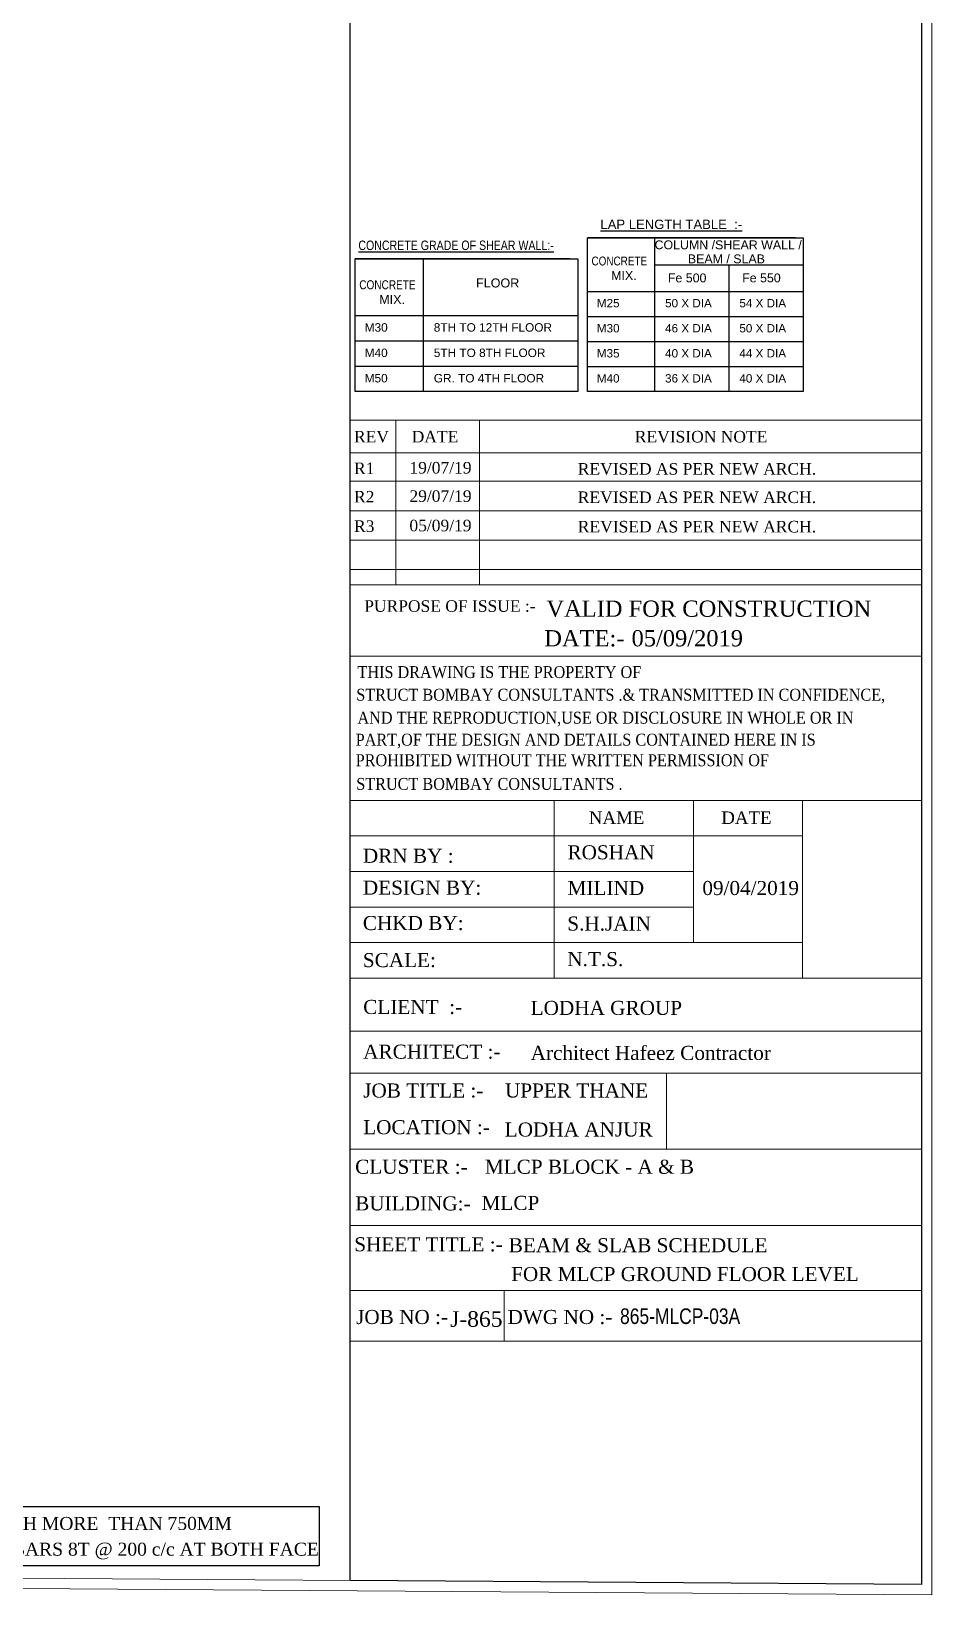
# Model space of a CAD drawing. Header units: millimetres. Extents: x -954 to 225541, y -300291 to -180647.
# Drawn here: x 206793 to 225541, y -292654 to -260098 of the extents above; entities that cross this region are included whole.
import ezdxf
from ezdxf.enums import TextEntityAlignment as Align

# ---------------------------------------------------------------- set-up
doc = ezdxf.new("R2010")
doc.units = ezdxf.units.MM
doc.header["$LTSCALE"] = 100
doc.header["$MEASUREMENT"] = 0
doc.layers.add('Col. sch.', color=4, linetype='Continuous')
doc.layers.add('SHEET', color=7, linetype='Continuous')
for name, color, linetype, lineweight in [('D-sheet', 42, 'Continuous', 13), ('DIM', 8, 'Continuous', 13), ('LINE- 1', 7, 'Continuous', 25), ('MAIN TEXT', 6, 'Continuous', 25), ('SUNK', 251, 'Continuous', 9)]:
    doc.layers.add(name, color=color, linetype=linetype, lineweight=lineweight)
doc.styles.add('ARIAL', font='arial.ttf')
doc.styles.add('STYLE3', font='times.ttf', dxfattribs={"width": 0.8, "height": 12})
doc.styles.add('TIMES NEW ROMAN', font='times.ttf', dxfattribs={"width": 0.8, "height": 12})

msp = doc.modelspace()

# ---------------------------------------------------------------- linework, layer by layer
at = {"color": 0, "linetype": 'ByBlock'}
msp.add_lwpolyline([(213433.5, -242687.7), (225325.1, -242687.7), (225325.1, -292438.7), (213433.5, -292355.8)], close=True, dxfattribs=at)
at = {"layer": 'D-sheet'}
for p, q in [((213433.5, -268192.9, 0), (225325.1, -268192.9, 0)), ((213433.5, -268192.9, 0), (225325.1, -268192.9, 0)), ((214386.4, -271625, 0), (214386.4, -268192.9, 0)), ((216122.2, -271625, 0), (216122.2, -268192.9, 0)), ((213433.5, -268879.3, 0), (225325.1, -268879.3, 0)), ((213433.5, -268879.3, 0), (225325.1, -268879.3, 0)), ((213433.5, -269469.8, 0), (225325.1, -269469.8, 0)), ((213433.5, -270082.4, 0), (225325.1, -270082.4, 0)), ((213433.5, -270695, 0), (225325.1, -270695, 0)), ((213433.5, -271307.6, 0), (225325.1, -271307.6, 0)), ((213433.5, -271625, 0), (225325.1, -271625, 0)), ((213433.5, -271625, 0), (225325.1, -271625, 0)), ((213433.5, -273108.3, 0), (225325.1, -273108.3, 0)), ((213433.5, -276115.1), (225325.1, -276115.1)), ((213433.5, -276115.1), (225325.1, -276115.1)), ((217676.8, -276115.1), (217676.8, -279815.3)), ((220580.9, -276115.1), (220580.9, -279075.3)), ((222848.9, -276115.1), (222848.9, -279815.3)), ((222848.9, -276855.1), (213433.5, -276855.1)), ((213433.5, -276855.1), (222848.9, -276855.1)), ((220580.9, -277595.2), (213433.5, -277595.2)), ((220580.9, -278335.2), (213433.5, -278335.2)), ((222848.9, -279075.3), (213433.5, -279075.3)), ((213433.5, -279815.3), (225325.1, -279815.3)), ((213433.5, -279815.3), (225325.1, -279815.3)), ((213433.5, -280916.9), (225325.1, -280916.9)), ((213433.5, -281790.7, 0), (225325.1, -281790.7, 0)), ((213433.5, -283378.3), (225325.1, -283378.3)), ((213433.5, -283378.3, 0), (225325.1, -283378.3, 0)), ((213433.5, -284965.9), (225325.1, -284965.9)), ((213433.5, -286321.4, 0), (225325.1, -286321.4, 0)), ((216641.7, -286321.4, 0), (216641.7, -287374.7, 0)), ((213433.5, -287374.7, 0), (225325.1, -287374.7, 0))]:
    msp.add_line(p, q, dxfattribs=at)
at = {"layer": 'DIM'}
msp.add_line((220021.4, -281790.7, 0), (220021.4, -283378.3), dxfattribs=at)
at = {"layer": 'LINE- 1'}
for p, q in [((222703.5, -264398.2), (218374.4, -264397.5)), ((219768, -264397.5), (219768.3, -267601.7)), ((218009.4, -264838.4, 0), (213538.7, -264837.9, 0)), ((214949.5, -264838, 0), (214949.8, -267601.4, 0)), ((219768, -264959.1), (222864.4, -264959.1)), ((221316.1, -264959.1), (221316.4, -267601.9)), ((218374.4, -265513.5), (222864.4, -265514.2)), ((213538.7, -266015.9, 0), (218172.3, -266016.4, 0)), ((218374.4, -266035.6), (222864.4, -266036.3)), ((213538.7, -266544.4, 0), (218172.3, -266544.9, 0)), ((218374.4, -266557.6), (222864.4, -266558.4)), ((213538.7, -267073, 0), (218172.3, -267073.4, 0)), ((218374.4, -267079.7), (222864.4, -267080.4))]:
    msp.add_line(p, q, dxfattribs=at)
msp.add_lwpolyline([(218374.4, -264397.5), (222864.4, -264397.5), (222864.4, -267602.3), (218374.4, -267601.8)], close=True, dxfattribs=at)
at = {"layer": 'LINE- 1', "elevation": 0}
msp.add_lwpolyline([(213538.7, -264838), (218172.3, -264838.3), (218172.3, -267601.8), (213538.7, -267601.5)], close=True, dxfattribs=at)
at = {"layer": 'MAIN TEXT'}
msp.add_lwpolyline([(203181.7, -290814.3), (212789.1, -290814.3), (212789.1, -292050.3), (203181.7, -292050.3)], close=True, dxfattribs=at)
at = {"layer": 'SUNK', "color": 5}
msp.add_lwpolyline([(154747.3, -292164.4), (225540.8, -292654.4), (225540.8, -242471.9), (154747.3, -242471.9)], close=True, dxfattribs=at)
at = {"layer": 'SUNK', "color": 6}
msp.add_lwpolyline([(154963, -291948.6), (225325.1, -292438.7), (225325.1, -242687.7), (154963, -242687.7)], close=True, dxfattribs=at)

# ---------------------------------------------------------------- texts
at = {"layer": 'Col. sch.', "style": 'ARIAL'}
for s, height, p in [('M25', 174.02, (218568.6, -265672.5)), ('50 X DIA', 174.02, (219989.4, -265672.6)), ('54 X DIA', 174.02, (221535.9, -265672.7)), ('M30', 176.18, (213735.3, -266176.9, 0)), ('8TH TO 12TH FLOOR', 176.178, (215173.7, -266177, 0)), ('M30', 174.02, (218568.6, -266194.6)), ('46 X DIA', 174.02, (219989.4, -266194.7)), ('50 X DIA', 174.02, (221535.9, -266194.7)), ('M40', 176.18, (213735.3, -266705.4, 0)), ('5TH TO 8TH FLOOR', 176.178, (215173.7, -266705.5, 0)), ('M35', 174.02, (218568.6, -266716.6)), ('40 X DIA', 174.02, (219989.4, -266716.8)), ('44 X DIA', 174.02, (221535.9, -266716.8)), ('M50', 176.18, (213735.3, -267233.9, 0)), ('GR. TO 4TH FLOOR', 176.178, (215173.7, -267234.1, 0)), ('M40', 174.02, (218568.6, -267238.7)), ('36 X DIA', 174.02, (219989.4, -267238.8)), ('40 X DIA', 174.02, (221535.9, -267238.9))]:
    msp.add_text(s, height=height, dxfattribs=at).set_placement(p, align=Align.TOP_LEFT)
at = {"layer": 'MAIN TEXT', "style": 'ARIAL'}
for s, height, rotation, p in [('%%ULAP LENGTH TABLE  :-', 194.907, 0.00358, (220118.1, -264118.2)), ('COLUMN /SHEAR WALL /', 184.571, 0.00358, (221302.7, -264541.5)), ('BEAM / SLAB', 184.571, 0.00358, (221265.8, -264833.8)), ('FLOOR', 186.86, 0.00359, (216503.9, -265339.3, 0)), ('MIX.', 184.57, 0.00358, (219132.2, -265184.3)), ('Fe 500', 184.57, 0.00358, (220448.8, -265233.6)), ('Fe 550', 184.57, 0.00358, (221995.3, -265233.6)), ('MIX.', 186.86, 0.00359, (214305.9, -265682.7, 0))]:
    msp.add_text(s, height=height, rotation=rotation, dxfattribs=at).set_placement(p, align=Align.MIDDLE)
at = {"layer": 'MAIN TEXT', "style": 'ARIAL', "width": 0.8}
for s, height, rotation, p in [('%%UCONCRETE GRADE OF SHEAR WALL:-', 197.319, 0.00359, (215637.4, -264555.1, 0)), ('CONCRETE', 184.57, 0.00358, (219036, -264881.8)), ('CONCRETE', 186.86, 0.00359, (214208.5, -265376.4, 0))]:
    msp.add_text(s, height=height, rotation=rotation, dxfattribs=at).set_placement(p, align=Align.MIDDLE)
at = {"layer": 'MAIN TEXT', "style": 'TIMES NEW ROMAN'}
for s, p in [(' FOR BEAM DEPTH MORE  THAN 750MM', (207143.6, -291169.5, 0)), ('PROVIDE FACE BARS 8T @ 200 c/c AT BOTH FACE', (208078.4, -291706, 0))]:
    msp.add_text(s, height=270, rotation=359.99642, dxfattribs=at).set_placement(p, align=Align.MIDDLE_CENTER)
at = {"layer": 'SHEET', "style": 'STYLE3'}
for s, height, p in [('REV', 240.81, (213513.2, -268660.2, 0)), ('DATE', 240.81, (214713.4, -268660.2, 0)), ('REVISION NOTE', 240.813, (219359.9, -268660.2, 0)), ('R1', 240.81, (213513.2, -269319.9, 0)), ('19/07/19', 240.81, (214666.6, -269307.3, 0)), ('REVISED AS PER NEW ARCH.', 240.813, (218172.7, -269331.1, 0)), ('R2', 240.81, (213513.2, -269910.4, 0)), ('29/07/19', 240.81, (214666.6, -269897.7, 0)), ('REVISED AS PER NEW ARCH.', 240.813, (218172.7, -269921.5, 0)), ('R3', 240.81, (213513.2, -270523, 0)), ('05/09/19', 240.81, (214666.6, -270510.4, 0)), ('REVISED AS PER NEW ARCH.', 240.813, (218172.7, -270534.1, 0)), ('PURPOSE OF ISSUE :-', 240.813, (213725.6, -272187, 0)), ('NAME', 259.89, (218402.1, -276604.3)), ('DATE', 259.89, (221159.5, -276604.3)), ('DRN BY :', 292.38, (213696.9, -277413.4)), ('DESIGN BY:', 292.38, (213696.9, -278076.6)), ('CHKD BY:', 292.38, (213696.9, -278813.8)), ('SCALE:', 292.38, (213696.9, -279585.6)), ('CLIENT  :-', 292.38, (213704, -280560.9)), ('ARCHITECT :-', 292.376, (213704, -281491.9)), ('JOB TITLE :-', 292.376, (213704, -282301, 0)), ('LOCATION :-', 292.376, (213704, -283064.4, 0)), ('CLUSTER :-', 292.38, (213536.4, -283888.6, 0)), ('BUILDING:-', 292.38, (213536.4, -284652, 0)), ('SHEET TITLE :-', 292.376, (213517.9, -285503.2, 0)), ('JOB NO :-', 292.38, (213556.1, -287016.8, 0)), ('DWG NO :-', 292.38, (216708.8, -287016.8))]:
    msp.add_text(s, height=height, dxfattribs=at).set_placement(p)
at = {"layer": 'SHEET', "color": 6, "style": 'STYLE3'}
for s, height, p in [('VALID FOR CONSTRUCTION', 337.139, (217518.5, -272289.9)), ('DATE:- ', 337.14, (217474.3, -272905.8)), ('05/09/2019', 337.14, (219291.4, -272905.8))]:
    msp.add_text(s, height=height, dxfattribs=at).set_placement(p)
at = {"layer": 'SHEET', "color": 4}
for s, height, style, width, p in [('THIS DRAWING IS THE PROPERTY OF ', 247.957, 'STYLE3', 0.9, (213584.7, -273565.5, 0)), ('STRUCT BOMBAY CONSULTANTS .& TRANSMITTED IN CONFIDENCE,', 247.957, 'STYLE3', 0.9, (213560.1, -274037.2, 0)), ('AND THE REPRODUCTION,USE OR DISCLOSURE IN WHOLE OR IN', 247.957, 'STYLE3', 0.9, (213584.7, -274516.2, 0)), ('PART,OF THE DESIGN AND DETAILS CONTAINED HERE IN IS', 247.957, 'STYLE3', 0.9, (213547.8, -274973.2, 0)), ('PROHIBITED WITHOUT THE WRITTEN PERMISSION OF', 247.957, 'STYLE3', 0.9, (213547.8, -275401, 0)), ('STRUCT BOMBAY CONSULTANTS .', 247.957, 'STYLE3', 0.9, (213560.1, -275894.2, 0)), ('865-MLCP-03A', 324.863, 'ARIAL', 0.8, (219051.6, -287016.8))]:
    msp.add_text(s, height=height, dxfattribs=dict(at, style=style, width=width)).set_placement(p)
at = {"layer": 'SHEET', "color": 4, "style": 'STYLE3'}
for s, height, p in [('ROSHAN', 292.38, (217956.9, -277340.6)), ('MILIND', 292.38, (217958.4, -278084.4)), ('09/04/2019', 292.38, (220765.1, -278084.4)), ('S.H.JAIN', 292.38, (217953.7, -278824.5)), ('N.T.S.', 292.38, (217953.7, -279564.5)), ('LODHA GROUP', 292.376, (217190.4, -280580.8, 0)), ('Architect Hafeez Contractor', 292.376, (217190.4, -281518.1)), ('UPPER THANE', 292.376, (216655.8, -282301)), ('LODHA ANJUR', 292.376, (216651.6, -283113.2)), ('MLCP BLOCK - A & B', 292.376, (216236.5, -283888.6, 0)), ('MLCP', 292.38, (216167.9, -284641, 0)), ('BEAM & SLAB SCHEDULE', 292.376, (216734.8, -285522.1, 0)), ('FOR MLCP GROUND FLOOR LEVEL', 292.376, (216783.8, -286122.8, 0)), ('J-865', 324.86, (215514.2, -287075.1, 0))]:
    msp.add_text(s, height=height, dxfattribs=at).set_placement(p)

doc.saveas('drawing.dxf')
